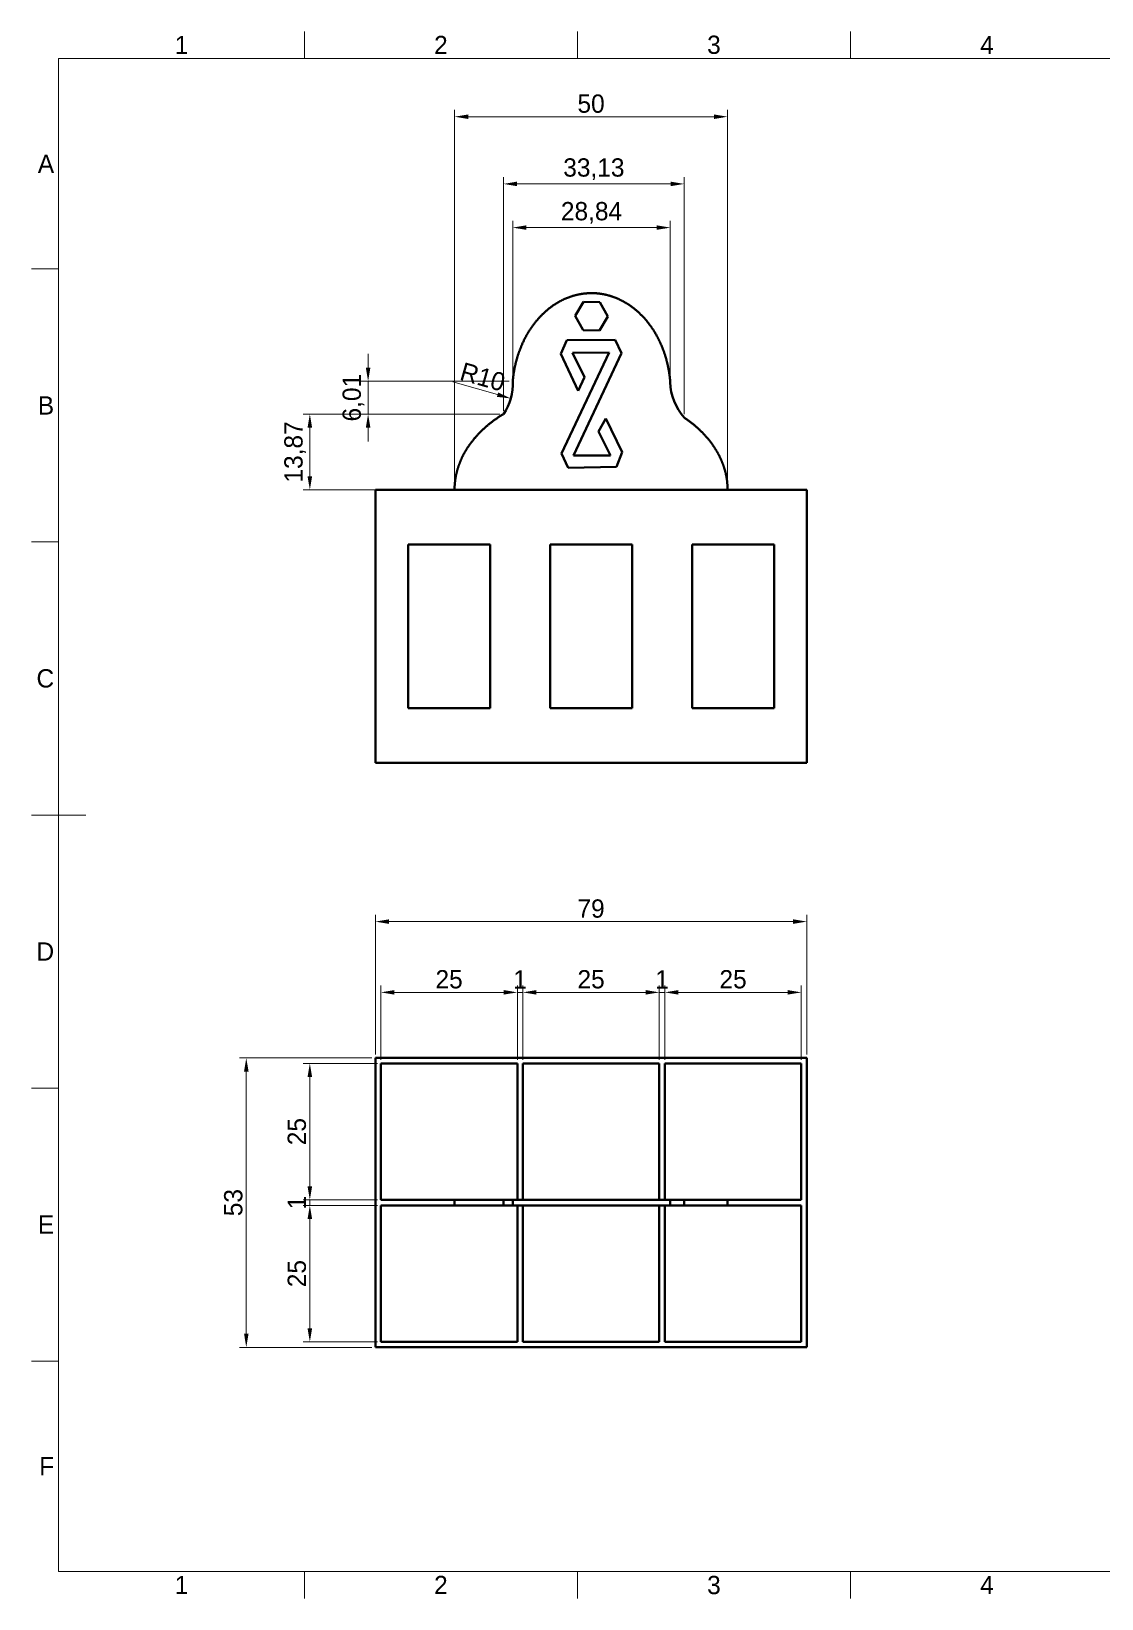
# Model space of a CAD drawing. Header units: millimetres. Extents: x 15 to 415, y 5 to 292.
# Drawn here: x 15 to 211, y 5 to 292 of the extents above; entities that cross this region are included whole.
import ezdxf

# ---------------------------------------------------------------- set-up
doc = ezdxf.new("R2010")
doc.units = ezdxf.units.MM
for name, color, linetype in [('Annotations', 7, 'Continuous'), ('Border', 7, 'Continuous'), ('Geometries', 7, 'Continuous')]:
    doc.layers.add(name, color=color, linetype=linetype)
doc.styles.add('Shapr0', font='txt', dxfattribs={"height": 3.3495})
doc.styles.add('Shapr15', font='txt', dxfattribs={"height": 3.3495})
doc.styles.add('Shapr16', font='txt', dxfattribs={"height": 3.3495})
doc.dimstyles.new('ISO-25', dxfattribs={"dimtxt": 2.5, "dimasz": 2.5, "dimexe": 1.25, "dimexo": 0.625, "dimtad": 1, "dimtxsty": 'Standard', "dimcen": 2.5, "dimadec": 0, "dimazin": 0, "dimtfac": 1, "dimtmove": 0, "dimatfit": 3, "dimfxl": 1, "dimarcsym": 0})

# ---------------------------------------------------------------- blocks, each defined once
blk = doc.blocks.new('*D14')
at = {"layer": 'Annotations', "color": 0, "linetype": 'Continuous', "lineweight": 15}
for p, q in [((78, 104.65), (78, 130.23)), ((157, 104.65), (157, 130.23)), ((80.5, 128.98), (154.5, 128.98))]:
    blk.add_line(p, q, dxfattribs=at)
at = {"layer": 'Annotations', "color": 0}
for points in [[(80.5, 129.4), (80.5, 128.56), (78, 128.98)], [(154.5, 128.56), (154.5, 129.4), (157, 128.98)]]:
    blk.add_solid(points, dxfattribs=at)
at = {"layer": 'Defpoints', "color": 0}
for p in [(157, 128.98), (78, 104.02), (157, 104.02)]:
    blk.add_point(p, dxfattribs=at)
at = {"layer": 'Annotations', "color": 0, "lineweight": 15, "insert": (117.5, 131.35), "char_height": 3.349, "attachment_point": 5, "style": 'Shapr16'}
blk.add_mtext('\\A1;79', dxfattribs=at)
blk = doc.blocks.new('*D15')
at = {"layer": 'Annotations', "color": 0, "linetype": 'Continuous', "lineweight": 15}
for p, q in [((79, 103.65), (79, 117.27)), ((81.5, 116.02), (101.5, 116.02)), ((104, 103.65), (104, 117.27))]:
    blk.add_line(p, q, dxfattribs=at)
at = {"layer": 'Annotations', "color": 0}
for points in [[(81.5, 116.44), (81.5, 115.61), (79, 116.02)], [(101.5, 115.61), (101.5, 116.44), (104, 116.02)]]:
    blk.add_solid(points, dxfattribs=at)
at = {"layer": 'Defpoints', "color": 0}
for p in [(104, 116.02), (79, 103.02), (104, 103.02)]:
    blk.add_point(p, dxfattribs=at)
at = {"layer": 'Annotations', "color": 0, "lineweight": 15, "insert": (91.5, 118.4), "char_height": 3.349, "attachment_point": 5, "style": 'Shapr16'}
blk.add_mtext('\\A1;25', dxfattribs=at)
blk = doc.blocks.new('*D16')
at = {"layer": 'Annotations', "color": 0, "linetype": 'Continuous', "lineweight": 15}
for p, q in [((101.5, 116.02), (99, 116.02)), ((104, 103.65), (104, 117.27)), ((104, 116.02), (105, 116.02)), ((104, 116.02), (105, 116.02)), ((105, 103.65), (105, 117.27)), ((107.5, 116.02), (110, 116.02))]:
    blk.add_line(p, q, dxfattribs=at)
at = {"layer": 'Annotations', "color": 0}
for points in [[(101.5, 115.61), (101.5, 116.44), (104, 116.02)], [(107.5, 116.44), (107.5, 115.61), (105, 116.02)]]:
    blk.add_solid(points, dxfattribs=at)
at = {"layer": 'Defpoints', "color": 0}
for p in [(105, 116.02), (104, 103.02), (105, 103.02)]:
    blk.add_point(p, dxfattribs=at)
at = {"layer": 'Annotations', "color": 0, "lineweight": 15, "insert": (104.5, 118.4), "char_height": 3.349, "attachment_point": 5, "style": 'Shapr16'}
blk.add_mtext('\\A1;1', dxfattribs=at)
blk = doc.blocks.new('*D17')
at = {"layer": 'Annotations', "color": 0, "linetype": 'Continuous', "lineweight": 15}
for p, q in [((105, 103.65), (105, 117.27)), ((107.5, 116.02), (127.5, 116.02)), ((130, 103.65), (130, 117.27))]:
    blk.add_line(p, q, dxfattribs=at)
at = {"layer": 'Annotations', "color": 0}
for points in [[(107.5, 116.44), (107.5, 115.61), (105, 116.02)], [(127.5, 115.61), (127.5, 116.44), (130, 116.02)]]:
    blk.add_solid(points, dxfattribs=at)
at = {"layer": 'Defpoints', "color": 0}
for p in [(130, 116.02), (105, 103.02), (130, 103.02)]:
    blk.add_point(p, dxfattribs=at)
at = {"layer": 'Annotations', "color": 0, "lineweight": 15, "insert": (117.5, 118.4), "char_height": 3.349, "attachment_point": 5, "style": 'Shapr16'}
blk.add_mtext('\\A1;25', dxfattribs=at)
blk = doc.blocks.new('*D18')
at = {"layer": 'Annotations', "color": 0, "linetype": 'Continuous', "lineweight": 15}
for p, q in [((131, 103.65), (131, 117.27)), ((153.5, 116.02), (133.5, 116.02)), ((156, 103.65), (156, 117.27))]:
    blk.add_line(p, q, dxfattribs=at)
at = {"layer": 'Annotations', "color": 0}
for points in [[(133.5, 116.44), (133.5, 115.61), (131, 116.02)], [(153.5, 115.61), (153.5, 116.44), (156, 116.02)]]:
    blk.add_solid(points, dxfattribs=at)
at = {"layer": 'Defpoints', "color": 0}
for p in [(131, 116.02), (131, 103.02), (156, 103.02)]:
    blk.add_point(p, dxfattribs=at)
at = {"layer": 'Annotations', "color": 0, "lineweight": 15, "insert": (143.5, 118.4), "char_height": 3.349, "attachment_point": 5, "style": 'Shapr16'}
blk.add_mtext('\\A1;25', dxfattribs=at)
blk = doc.blocks.new('*D19')
at = {"layer": 'Annotations', "color": 0, "linetype": 'Continuous', "lineweight": 15}
for p, q in [((127.5, 116.02), (125, 116.02)), ((130, 103.65), (130, 117.27)), ((131, 116.02), (130, 116.02)), ((131, 116.02), (130, 116.02)), ((131, 103.65), (131, 117.27)), ((133.5, 116.02), (136, 116.02))]:
    blk.add_line(p, q, dxfattribs=at)
at = {"layer": 'Annotations', "color": 0}
for points in [[(127.5, 115.61), (127.5, 116.44), (130, 116.02)], [(133.5, 116.44), (133.5, 115.61), (131, 116.02)]]:
    blk.add_solid(points, dxfattribs=at)
at = {"layer": 'Defpoints', "color": 0}
for p in [(130, 116.02), (130, 103.02), (131, 103.02)]:
    blk.add_point(p, dxfattribs=at)
at = {"layer": 'Annotations', "color": 0, "lineweight": 15, "insert": (130.5, 118.4), "char_height": 3.349, "attachment_point": 5, "style": 'Shapr16'}
blk.add_mtext('\\A1;1', dxfattribs=at)
blk = doc.blocks.new('*D20')
at = {"layer": 'Annotations', "color": 0, "linetype": 'Continuous', "lineweight": 15}
for p, q in [((78.38, 103.02), (64.75, 103.02)), ((66, 100.52), (66, 80.52)), ((78.38, 78.02), (64.75, 78.02))]:
    blk.add_line(p, q, dxfattribs=at)
at = {"layer": 'Annotations', "color": 0}
for points in [[(66.42, 100.52), (65.58, 100.52), (66, 103.02)], [(65.58, 80.52), (66.42, 80.52), (66, 78.02)]]:
    blk.add_solid(points, dxfattribs=at)
at = {"layer": 'Defpoints', "color": 0}
for p in [(79, 103.02), (66, 78.02), (79, 78.02)]:
    blk.add_point(p, dxfattribs=at)
at = {"layer": 'Annotations', "color": 0, "lineweight": 15, "insert": (63.63, 90.52), "char_height": 3.349, "attachment_point": 5, "rotation": 90, "style": 'Shapr16'}
blk.add_mtext('\\A1;25', dxfattribs=at)
blk = doc.blocks.new('*D21')
at = {"layer": 'Annotations', "color": 0, "linetype": 'Continuous', "lineweight": 15}
for p, q in [((66, 80.52), (66, 83.02)), ((78.38, 78.02), (64.75, 78.02)), ((66, 77.02), (66, 78.02)), ((66, 77.02), (66, 78.02)), ((78.38, 77.02), (64.75, 77.02)), ((66, 74.52), (66, 72.02))]:
    blk.add_line(p, q, dxfattribs=at)
at = {"layer": 'Annotations', "color": 0}
for points in [[(65.58, 80.52), (66.42, 80.52), (66, 78.02)], [(66.42, 74.52), (65.58, 74.52), (66, 77.02)]]:
    blk.add_solid(points, dxfattribs=at)
at = {"layer": 'Defpoints', "color": 0}
for p in [(66, 78.02), (79, 78.02), (79, 77.02)]:
    blk.add_point(p, dxfattribs=at)
at = {"layer": 'Annotations', "color": 0, "lineweight": 15, "insert": (63.63, 77.52), "char_height": 3.349, "attachment_point": 5, "rotation": 90, "style": 'Shapr16'}
blk.add_mtext('\\A1;1', dxfattribs=at)
blk = doc.blocks.new('*D22')
at = {"layer": 'Annotations', "color": 0, "linetype": 'Continuous', "lineweight": 15}
for p, q in [((78.38, 77.02), (64.75, 77.02)), ((66, 74.52), (66, 54.52)), ((78.38, 52.02), (64.75, 52.02))]:
    blk.add_line(p, q, dxfattribs=at)
at = {"layer": 'Annotations', "color": 0}
for points in [[(66.42, 74.52), (65.58, 74.52), (66, 77.02)], [(65.58, 54.52), (66.42, 54.52), (66, 52.02)]]:
    blk.add_solid(points, dxfattribs=at)
at = {"layer": 'Defpoints', "color": 0}
for p in [(79, 77.02), (66, 52.02), (79, 52.02)]:
    blk.add_point(p, dxfattribs=at)
at = {"layer": 'Annotations', "color": 0, "lineweight": 15, "insert": (63.63, 64.52), "char_height": 3.349, "attachment_point": 5, "rotation": 90, "style": 'Shapr16'}
blk.add_mtext('\\A1;25', dxfattribs=at)
blk = doc.blocks.new('*D23')
at = {"layer": 'Annotations', "color": 0, "linetype": 'Continuous', "lineweight": 15}
for p, q in [((77.38, 104.02), (53.11, 104.02)), ((54.36, 101.52), (54.36, 53.52)), ((77.38, 51.02), (53.11, 51.02))]:
    blk.add_line(p, q, dxfattribs=at)
at = {"layer": 'Annotations', "color": 0}
for points in [[(54.78, 101.52), (53.95, 101.52), (54.36, 104.02)], [(53.95, 53.52), (54.78, 53.52), (54.36, 51.02)]]:
    blk.add_solid(points, dxfattribs=at)
at = {"layer": 'Defpoints', "color": 0}
for p in [(78, 104.02), (54.36, 51.02), (78, 51.02)]:
    blk.add_point(p, dxfattribs=at)
at = {"layer": 'Annotations', "color": 0, "lineweight": 15, "insert": (51.99, 77.52), "char_height": 3.349, "attachment_point": 5, "rotation": 90, "style": 'Shapr16'}
blk.add_mtext('\\A1;53', dxfattribs=at)
blk = doc.blocks.new('*D24')
at = {"layer": 'Annotations', "color": 0, "linetype": 'Continuous', "lineweight": 15}
for p, q in [((92.5, 208.67), (92.5, 277.62)), ((95, 276.37), (140, 276.37)), ((142.5, 208.67), (142.5, 277.62))]:
    blk.add_line(p, q, dxfattribs=at)
at = {"layer": 'Annotations', "color": 0}
for points in [[(95, 276.78), (95, 275.95), (92.5, 276.37)], [(140, 275.95), (140, 276.78), (142.5, 276.37)]]:
    blk.add_solid(points, dxfattribs=at)
at = {"layer": 'Defpoints', "color": 0}
for p in [(142.5, 276.37), (92.5, 208.04), (142.5, 208.04)]:
    blk.add_point(p, dxfattribs=at)
at = {"layer": 'Annotations', "color": 0, "lineweight": 15, "insert": (117.5, 278.74), "char_height": 3.349, "attachment_point": 5, "style": 'Shapr15'}
blk.add_mtext('\\A1;50', dxfattribs=at)
blk = doc.blocks.new('*D25')
at = {"layer": 'Annotations', "color": 0, "linetype": 'Continuous', "lineweight": 15}
for p, q in [((101.44, 222.54), (101.44, 265.31)), ((103.94, 264.06), (132.07, 264.06)), ((134.57, 221.89), (134.57, 265.31))]:
    blk.add_line(p, q, dxfattribs=at)
at = {"layer": 'Annotations', "color": 0}
for points in [[(103.94, 264.48), (103.94, 263.65), (101.44, 264.06)], [(132.07, 263.65), (132.07, 264.48), (134.57, 264.06)]]:
    blk.add_solid(points, dxfattribs=at)
at = {"layer": 'Defpoints', "color": 0}
for p in [(134.57, 264.06), (101.44, 221.91), (134.57, 221.26)]:
    blk.add_point(p, dxfattribs=at)
at = {"layer": 'Annotations', "color": 0, "lineweight": 15, "insert": (118.01, 266.76), "char_height": 3.349, "attachment_point": 5, "style": 'Shapr15'}
blk.add_mtext('\\A1;33,13', dxfattribs=at)
blk = doc.blocks.new('*D26')
at = {"layer": 'Annotations', "color": 0, "linetype": 'Continuous', "lineweight": 15}
for p, q in [((103.16, 228.55), (103.16, 257.31)), ((105.66, 256.06), (129.5, 256.06)), ((132, 228.38), (132, 257.31))]:
    blk.add_line(p, q, dxfattribs=at)
at = {"layer": 'Annotations', "color": 0}
for points in [[(105.66, 256.48), (105.66, 255.65), (103.16, 256.06)], [(129.5, 255.65), (129.5, 256.48), (132, 256.06)]]:
    blk.add_solid(points, dxfattribs=at)
at = {"layer": 'Defpoints', "color": 0}
for p in [(132, 256.06), (103.16, 227.92), (132, 227.76)]:
    blk.add_point(p, dxfattribs=at)
at = {"layer": 'Annotations', "color": 0, "lineweight": 15, "insert": (117.58, 258.76), "char_height": 3.349, "attachment_point": 5, "style": 'Shapr15'}
blk.add_mtext('\\A1;28,84', dxfattribs=at)
blk = doc.blocks.new('*D27')
at = {"layer": 'Annotations', "color": 0, "linetype": 'Continuous', "lineweight": 15}
blk.add_line((100.38, 225.47), (92.19, 227.8), dxfattribs=at)
at = {"layer": 'Annotations', "color": 0}
blk.add_solid([(100.26, 225.07), (100.49, 225.87), (102.78, 224.78)], dxfattribs=at)
at = {"layer": 'Defpoints', "color": 0}
for p in [(93.17, 227.53), (102.78, 224.78)]:
    blk.add_point(p, dxfattribs=at)
at = {"layer": 'Annotations', "color": 0, "lineweight": 15, "insert": (97.66, 228.71), "char_height": 3.349, "attachment_point": 5, "rotation": 344.0751, "style": 'Shapr15'}
blk.add_mtext('\\A1;R10', dxfattribs=at)
blk = doc.blocks.new('*D28')
at = {"layer": 'Annotations', "color": 0, "linetype": 'Continuous', "lineweight": 15}
for p, q in [((100.82, 221.91), (64.75, 221.91)), ((66, 210.54), (66, 219.41)), ((91.88, 208.04), (64.75, 208.04))]:
    blk.add_line(p, q, dxfattribs=at)
at = {"layer": 'Annotations', "color": 0}
for points in [[(66.42, 219.41), (65.58, 219.41), (66, 221.91)], [(65.58, 210.54), (66.42, 210.54), (66, 208.04)]]:
    blk.add_solid(points, dxfattribs=at)
at = {"layer": 'Defpoints', "color": 0}
for p in [(66, 221.91), (101.44, 221.91), (92.5, 208.04)]:
    blk.add_point(p, dxfattribs=at)
at = {"layer": 'Annotations', "color": 0, "lineweight": 15, "insert": (63.31, 214.98), "char_height": 3.349, "attachment_point": 5, "rotation": 90, "style": 'Shapr15'}
blk.add_mtext('\\A1;13,87', dxfattribs=at)
blk = doc.blocks.new('*D29')
at = {"layer": 'Annotations', "color": 0, "linetype": 'Continuous', "lineweight": 15}
for p, q in [((76.67, 230.42), (76.67, 232.92)), ((102.53, 227.92), (75.42, 227.92)), ((76.67, 221.91), (76.67, 227.92)), ((76.67, 221.91), (76.67, 227.92)), ((100.82, 221.91), (75.42, 221.91)), ((76.67, 219.41), (76.67, 216.91))]:
    blk.add_line(p, q, dxfattribs=at)
at = {"layer": 'Annotations', "color": 0}
for points in [[(76.25, 230.42), (77.09, 230.42), (76.67, 227.92)], [(77.09, 219.41), (76.25, 219.41), (76.67, 221.91)]]:
    blk.add_solid(points, dxfattribs=at)
at = {"layer": 'Defpoints', "color": 0}
for p in [(76.67, 227.92), (103.16, 227.92), (101.44, 221.91)]:
    blk.add_point(p, dxfattribs=at)
at = {"layer": 'Annotations', "color": 0, "lineweight": 15, "insert": (73.98, 224.92), "char_height": 3.349, "attachment_point": 5, "rotation": 90, "style": 'Shapr15'}
blk.add_mtext('\\A1;6,01', dxfattribs=at)

msp = doc.modelspace()

# ---------------------------------------------------------------- linework, layer by layer
at = {"layer": 'Border', "linetype": 'Continuous', "lineweight": 15}
for p, q in [((65, 287), (65, 292)), ((115, 287), (115, 292)), ((165, 287), (165, 292)), ((410, 287), (20, 287)), ((20, 287), (20, 10)), ((20, 248.5), (15, 248.5)), ((20, 198.5), (15, 198.5)), ((25, 148.5), (15, 148.5)), ((20, 98.5), (15, 98.5)), ((20, 48.5), (15, 48.5)), ((20, 10), (410, 10)), ((65, 10), (65, 5)), ((115, 10), (115, 5)), ((165, 10), (165, 5))]:
    msp.add_line(p, q, dxfattribs=at)
at = {"layer": 'Geometries', "linetype": 'Continuous', "lineweight": 40}
for p, q in [((116.128, 242.454), (114.59, 239.878)), ((119.127, 242.41), (116.128, 242.454)), ((120.589, 239.79), (119.127, 242.41)), ((114.59, 239.878), (116.052, 237.258)), ((119.051, 237.215), (120.589, 239.79)), ((111.968, 232.974), (113.046, 235.464)), ((113.046, 235.464), (121.923, 235.516)), ((116.052, 237.258), (119.051, 237.215)), ((123.065, 233.056), (121.923, 235.516)), ((115.159, 226.183), (111.968, 232.974)), ((120.834, 233.173), (112.057, 214.718)), ((114.107, 233.154), (120.834, 233.173)), ((116.322, 228.681), (114.107, 233.154)), ((114.27, 214.342), (123.065, 233.056)), ((115.159, 226.183), (116.322, 228.681)), ((120.175, 221.128), (118.887, 218.715)), ((123.171, 214.959), (120.175, 221.128)), ((118.887, 218.715), (121.081, 214.342)), ((112.057, 214.718), (113.287, 212.092)), ((121.081, 214.342), (114.27, 214.342)), ((122.175, 212.276), (123.171, 214.959)), ((113.287, 212.092), (122.175, 212.276)), ((78, 208.044), (78, 158.044)), ((78, 208.044), (92.5, 208.044)), ((92.5, 208.044), (142.5, 208.044)), ((142.5, 208.044), (157, 208.044)), ((157, 208.044), (157, 158.044)), ((84, 198.044), (84, 168.044)), ((99, 198.044), (84, 198.044)), ((99, 168.044), (99, 198.044)), ((110, 198.044), (110, 168.044)), ((125, 198.044), (110, 198.044)), ((125, 168.044), (125, 198.044)), ((151, 198.044), (136, 198.044)), ((136, 198.044), (136, 168.044)), ((151, 168.044), (151, 198.044)), ((84, 168.044), (99, 168.044)), ((110, 168.044), (125, 168.044)), ((136, 168.044), (151, 168.044)), ((78, 158.044), (157, 158.044)), ((78, 104.022), (78, 51.022)), ((157, 104.022), (78, 104.022)), ((157, 51.022), (157, 104.022)), ((104, 103.022), (79, 103.022)), ((79, 103.022), (79, 78.022)), ((104, 78.022), (104, 103.022)), ((130, 103.022), (105, 103.022)), ((105, 78.022), (105, 103.022)), ((130, 103.022), (130, 78.022)), ((156, 103.022), (131, 103.022)), ((131, 103.022), (131, 78.022)), ((156, 78.022), (156, 103.022)), ((79, 78.022), (92.5, 78.022)), ((92.5, 78.022), (92.5, 77.022)), ((101.442, 78.022), (92.5, 78.022)), ((101.442, 78.022), (101.442, 77.022)), ((101.442, 78.022), (103.157, 78.022)), ((103.157, 78.022), (103.157, 77.022)), ((104, 78.022), (103.157, 78.022)), ((105, 78.022), (104, 78.022)), ((130, 78.022), (105, 78.022)), ((131, 78.022), (130, 78.022)), ((131.997, 78.022), (131, 78.022)), ((131.997, 78.022), (134.572, 78.022)), ((131.997, 78.022), (131.997, 77.022)), ((142.5, 78.022), (134.572, 78.022)), ((134.572, 78.022), (134.572, 77.022)), ((142.5, 78.022), (156, 78.022)), ((142.5, 78.022), (142.5, 77.022)), ((79, 77.022), (79, 52.022)), ((79, 77.022), (92.5, 77.022)), ((101.442, 77.022), (92.5, 77.022)), ((101.442, 77.022), (103.157, 77.022)), ((104, 77.022), (103.157, 77.022)), ((105, 77.022), (104, 77.022)), ((104, 52.022), (104, 77.022)), ((105, 52.022), (105, 77.022)), ((130, 77.022), (105, 77.022)), ((130, 77.022), (130, 52.022)), ((131, 77.022), (130, 77.022)), ((131.997, 77.022), (131, 77.022)), ((131, 77.022), (131, 52.022)), ((131.997, 77.022), (134.572, 77.022)), ((142.5, 77.022), (134.572, 77.022)), ((142.5, 77.022), (156, 77.022)), ((156, 52.022), (156, 77.022)), ((79, 52.022), (104, 52.022)), ((105, 52.022), (130, 52.022)), ((131, 52.022), (156, 52.022)), ((78, 51.022), (157, 51.022))]:
    msp.add_line(p, q, dxfattribs=at)
at = {"layer": 'Geometries', "linetype": 'Continuous', "lineweight": 40, "flags": 128}
for points in [[(131.997, 227.756), (131.988, 227.874), (131.978, 227.991), (131.968, 228.108), (131.957, 228.225), (131.945, 228.342), (131.933, 228.458), (131.921, 228.567), (131.909, 228.677), (131.896, 228.786), (131.882, 228.894), (131.868, 229.003), (131.853, 229.111), (131.838, 229.218), (131.823, 229.326), (131.807, 229.433), (131.79, 229.54), (131.773, 229.645), (131.756, 229.749), (131.739, 229.853), (131.72, 229.957), (131.701, 230.062), (131.682, 230.167), (131.662, 230.272), (131.642, 230.376), (131.621, 230.48), (131.6, 230.582), (131.579, 230.683), (131.557, 230.785), (131.535, 230.885), (131.508, 231.005), (131.48, 231.124), (131.452, 231.242), (131.423, 231.36), (131.394, 231.478), (131.364, 231.595), (131.338, 231.694), (131.311, 231.794), (131.285, 231.893), (131.257, 231.991), (131.23, 232.089), (131.202, 232.185), (131.174, 232.28), (131.146, 232.375), (131.117, 232.47), (131.082, 232.582), (131.047, 232.694), (131.012, 232.805), (130.975, 232.916), (130.939, 233.026), (130.902, 233.135), (130.864, 233.244), (130.826, 233.352), (130.787, 233.459), (130.748, 233.566), (130.709, 233.673), (130.669, 233.778), (130.631, 233.877), (130.592, 233.976), (130.554, 234.074), (130.514, 234.172), (130.475, 234.269), (130.436, 234.361), (130.398, 234.454), (130.359, 234.545), (130.319, 234.636), (130.28, 234.727), (130.239, 234.817), (130.201, 234.902), (130.163, 234.986), (130.125, 235.07), (130.086, 235.153), (130.047, 235.235), (130.003, 235.327), (129.959, 235.418), (129.914, 235.509), (129.869, 235.599), (129.824, 235.688), (129.779, 235.777), (129.733, 235.865), (129.687, 235.953), (129.641, 236.04), (129.594, 236.126), (129.547, 236.212), (129.5, 236.297), (129.453, 236.382), (129.405, 236.466), (129.358, 236.55), (129.309, 236.633), (129.259, 236.719), (129.208, 236.804), (129.157, 236.889), (129.106, 236.974), (129.054, 237.057), (129.002, 237.14), (128.953, 237.219), (128.903, 237.297), (128.853, 237.375), (128.803, 237.451), (128.752, 237.528), (128.702, 237.603), (128.651, 237.679), (128.6, 237.753), (128.547, 237.831), (128.493, 237.907), (128.439, 237.984), (128.385, 238.059), (128.331, 238.134), (128.277, 238.209), (128.222, 238.282), (128.168, 238.355), (128.113, 238.428), (128.058, 238.5), (128.003, 238.571), (127.948, 238.642), (127.896, 238.708), (127.843, 238.773), (127.791, 238.838), (127.739, 238.902), (127.686, 238.966), (127.626, 239.039), (127.565, 239.111), (127.504, 239.183), (127.443, 239.254), (127.382, 239.324), (127.322, 239.392), (127.261, 239.46), (127.201, 239.527), (127.141, 239.593), (127.079, 239.66), (127.017, 239.726), (126.956, 239.792), (126.894, 239.856), (126.832, 239.921), (126.769, 239.985), (126.706, 240.049), (126.642, 240.113), (126.578, 240.176), (126.514, 240.24), (126.448, 240.303), (126.382, 240.366), (126.316, 240.428), (126.249, 240.491), (126.175, 240.559), (126.1, 240.627), (126.024, 240.695), (125.948, 240.762), (125.871, 240.83), (125.801, 240.89), (125.73, 240.951), (125.658, 241.011), (125.586, 241.071), (125.513, 241.13), (125.44, 241.189), (125.366, 241.248), (125.298, 241.302), (125.229, 241.355), (125.16, 241.408), (125.091, 241.461), (125.021, 241.513), (124.95, 241.565), (124.879, 241.617), (124.808, 241.668), (124.736, 241.719), (124.663, 241.77), (124.59, 241.82), (124.517, 241.87), (124.447, 241.917), (124.377, 241.964), (124.307, 242.01), (124.236, 242.056), (124.165, 242.101), (124.091, 242.148), (124.017, 242.194), (123.942, 242.239), (123.867, 242.285), (123.791, 242.33), (123.716, 242.373), (123.641, 242.417), (123.565, 242.459), (123.489, 242.502), (123.411, 242.545), (123.333, 242.587), (123.254, 242.629), (123.175, 242.671), (123.095, 242.712), (123.015, 242.752), (122.934, 242.793), (122.853, 242.832), (122.772, 242.871), (122.69, 242.91), (122.608, 242.948), (122.525, 242.986), (122.442, 243.023), (122.358, 243.059), (122.281, 243.092), (122.204, 243.125), (122.126, 243.157), (122.048, 243.189), (121.97, 243.22), (121.891, 243.251), (121.805, 243.283), (121.719, 243.316), (121.632, 243.347), (121.545, 243.379), (121.457, 243.409), (121.371, 243.438), (121.284, 243.467), (121.197, 243.495), (121.109, 243.523), (121.02, 243.551), (120.93, 243.577), (120.839, 243.604), (120.748, 243.629), (120.657, 243.654), (120.566, 243.678), (120.474, 243.702), (120.382, 243.725), (120.289, 243.747), (120.196, 243.768), (120.103, 243.789), (120.01, 243.809), (119.916, 243.829), (119.822, 243.847), (119.735, 243.864), (119.648, 243.88), (119.561, 243.895), (119.474, 243.909), (119.386, 243.923), (119.298, 243.936), (119.218, 243.948), (119.138, 243.959), (119.058, 243.969), (118.977, 243.979), (118.896, 243.989), (118.815, 243.997), (118.739, 244.005), (118.662, 244.013), (118.586, 244.019), (118.509, 244.026), (118.432, 244.031), (118.346, 244.037), (118.259, 244.043), (118.173, 244.047), (118.086, 244.051), (117.999, 244.055), (117.912, 244.057), (117.825, 244.059), (117.738, 244.061), (117.65, 244.062), (117.562, 244.062), (117.475, 244.061), (117.387, 244.06), (117.299, 244.058), (117.21, 244.055), (117.122, 244.052), (117.034, 244.048), (116.941, 244.044), (116.848, 244.038), (116.755, 244.032), (116.662, 244.025), (116.569, 244.017), (116.476, 244.008), (116.391, 244), (116.306, 243.991), (116.221, 243.981), (116.136, 243.971), (116.051, 243.96), (115.966, 243.948), (115.886, 243.937), (115.806, 243.924), (115.726, 243.912), (115.645, 243.899), (115.565, 243.885), (115.485, 243.87), (115.404, 243.855), (115.324, 243.84), (115.243, 243.824), (115.163, 243.807), (115.084, 243.79), (115.005, 243.773), (114.926, 243.754), (114.847, 243.736), (114.766, 243.716), (114.686, 243.696), (114.606, 243.675), (114.525, 243.654), (114.445, 243.632), (114.366, 243.61), (114.287, 243.587), (114.208, 243.564), (114.13, 243.54), (114.049, 243.516), (113.969, 243.49), (113.889, 243.464), (113.809, 243.438), (113.729, 243.41), (113.649, 243.383), (113.569, 243.354), (113.484, 243.323), (113.4, 243.292), (113.315, 243.26), (113.231, 243.227), (113.147, 243.194), (113.063, 243.16), (112.984, 243.128), (112.905, 243.094), (112.826, 243.06), (112.747, 243.026), (112.668, 242.991), (112.59, 242.956), (112.511, 242.919), (112.433, 242.883), (112.355, 242.845), (112.277, 242.808), (112.2, 242.77), (112.124, 242.732), (112.048, 242.693), (111.972, 242.653), (111.895, 242.613), (111.817, 242.571), (111.74, 242.529), (111.664, 242.487), (111.587, 242.444), (111.512, 242.401), (111.437, 242.358), (111.362, 242.314), (111.288, 242.27), (111.212, 242.224), (111.136, 242.178), (111.061, 242.131), (110.986, 242.083), (110.911, 242.035), (110.836, 241.987), (110.761, 241.938), (110.683, 241.885), (110.604, 241.832), (110.526, 241.778), (110.448, 241.724), (110.371, 241.669), (110.293, 241.613), (110.22, 241.56), (110.148, 241.507), (110.076, 241.453), (110.004, 241.398), (109.932, 241.343), (109.861, 241.288), (109.79, 241.232), (109.719, 241.175), (109.648, 241.118), (109.578, 241.061), (109.509, 241.004), (109.441, 240.946), (109.372, 240.888), (109.304, 240.83), (109.235, 240.77), (109.167, 240.71), (109.099, 240.649), (109.031, 240.587), (108.963, 240.525), (108.897, 240.464), (108.831, 240.403), (108.765, 240.341), (108.7, 240.278), (108.623, 240.203), (108.546, 240.127), (108.47, 240.051), (108.394, 239.974), (108.318, 239.897), (108.243, 239.819), (108.167, 239.739), (108.092, 239.659), (108.017, 239.578), (107.943, 239.496), (107.869, 239.414), (107.796, 239.332), (107.728, 239.253), (107.659, 239.174), (107.592, 239.095), (107.525, 239.015), (107.458, 238.934), (107.392, 238.853), (107.326, 238.772), (107.26, 238.69), (107.196, 238.608), (107.131, 238.526), (107.068, 238.444), (107.006, 238.362), (106.944, 238.28), (106.883, 238.197), (106.821, 238.112), (106.76, 238.027), (106.699, 237.941), (106.638, 237.855), (106.578, 237.769), (106.52, 237.684), (106.462, 237.599), (106.404, 237.513), (106.347, 237.427), (106.29, 237.338), (106.233, 237.25), (106.176, 237.161), (106.12, 237.072), (106.065, 236.982), (106.01, 236.892), (105.955, 236.802), (105.901, 236.711), (105.848, 236.621), (105.795, 236.53), (105.743, 236.439), (105.691, 236.347), (105.641, 236.257), (105.591, 236.167), (105.542, 236.076), (105.493, 235.985), (105.435, 235.877), (105.379, 235.768), (105.323, 235.659), (105.268, 235.55), (105.213, 235.44), (105.159, 235.33), (105.106, 235.22), (105.054, 235.109), (105.003, 234.999), (104.952, 234.888), (104.902, 234.776), (104.852, 234.665), (104.806, 234.56), (104.761, 234.454), (104.716, 234.349), (104.673, 234.243), (104.629, 234.137), (104.588, 234.035), (104.548, 233.933), (104.508, 233.831), (104.469, 233.728), (104.43, 233.626), (104.392, 233.523), (104.357, 233.427), (104.322, 233.33), (104.287, 233.233), (104.254, 233.136), (104.22, 233.039), (104.184, 232.93), (104.148, 232.822), (104.113, 232.714), (104.078, 232.605), (104.044, 232.497), (104.011, 232.388), (103.978, 232.28), (103.946, 232.171), (103.915, 232.062), (103.884, 231.954), (103.854, 231.845), (103.825, 231.737), (103.796, 231.629), (103.767, 231.52), (103.74, 231.412), (103.713, 231.303), (103.685, 231.19), (103.658, 231.077), (103.632, 230.963), (103.606, 230.85), (103.581, 230.737), (103.557, 230.624), (103.531, 230.501), (103.506, 230.378), (103.482, 230.255), (103.458, 230.133), (103.436, 230.01), (103.414, 229.888), (103.393, 229.766), (103.374, 229.654), (103.356, 229.543), (103.338, 229.431), (103.321, 229.32), (103.305, 229.209), (103.289, 229.098), (103.274, 228.988), (103.259, 228.877), (103.245, 228.767), (103.232, 228.657), (103.219, 228.547), (103.207, 228.438), (103.196, 228.335), (103.186, 228.232), (103.176, 228.129), (103.166, 228.027), (103.157, 227.925)], [(101.442, 221.914), (101.336, 221.849), (101.232, 221.785), (101.127, 221.72), (101.024, 221.654), (100.921, 221.589), (100.821, 221.524), (100.722, 221.459), (100.623, 221.394), (100.525, 221.329), (100.425, 221.262), (100.326, 221.195), (100.228, 221.127), (100.131, 221.06), (100.034, 220.992), (99.939, 220.924), (99.843, 220.855), (99.749, 220.787), (99.655, 220.718), (99.562, 220.649), (99.47, 220.58), (99.378, 220.51), (99.288, 220.441), (99.197, 220.371), (99.115, 220.307), (99.034, 220.243), (98.953, 220.178), (98.873, 220.114), (98.793, 220.049), (98.714, 219.984), (98.629, 219.913), (98.544, 219.842), (98.46, 219.771), (98.377, 219.7), (98.294, 219.628), (98.212, 219.557), (98.131, 219.485), (98.057, 219.419), (97.984, 219.353), (97.911, 219.287), (97.839, 219.221), (97.767, 219.155), (97.696, 219.089), (97.626, 219.022), (97.556, 218.956), (97.487, 218.889), (97.418, 218.823), (97.35, 218.756), (97.283, 218.689), (97.22, 218.626), (97.157, 218.563), (97.095, 218.5), (97.034, 218.437), (96.973, 218.373), (96.903, 218.3), (96.834, 218.227), (96.765, 218.154), (96.698, 218.081), (96.631, 218.008), (96.565, 217.936), (96.501, 217.863), (96.437, 217.791), (96.373, 217.719), (96.309, 217.646), (96.246, 217.572), (96.183, 217.498), (96.121, 217.425), (96.06, 217.351), (95.999, 217.277), (95.939, 217.204), (95.88, 217.13), (95.821, 217.056), (95.763, 216.982), (95.705, 216.909), (95.648, 216.835), (95.592, 216.761), (95.536, 216.688), (95.476, 216.607), (95.416, 216.526), (95.357, 216.445), (95.299, 216.364), (95.241, 216.283), (95.19, 216.209), (95.139, 216.136), (95.088, 216.062), (95.038, 215.989), (94.989, 215.916), (94.94, 215.842), (94.892, 215.769), (94.84, 215.688), (94.789, 215.608), (94.738, 215.528), (94.688, 215.447), (94.639, 215.367), (94.59, 215.287), (94.542, 215.207), (94.495, 215.127), (94.448, 215.047), (94.402, 214.967), (94.357, 214.889), (94.314, 214.811), (94.27, 214.733), (94.228, 214.655), (94.185, 214.574), (94.142, 214.494), (94.1, 214.414), (94.059, 214.334), (94.018, 214.255), (93.978, 214.175), (93.939, 214.095), (93.901, 214.016), (93.861, 213.933), (93.822, 213.85), (93.783, 213.767), (93.746, 213.685), (93.708, 213.602), (93.672, 213.52), (93.636, 213.438), (93.601, 213.356), (93.567, 213.274), (93.533, 213.192), (93.5, 213.111), (93.468, 213.03), (93.438, 212.953), (93.408, 212.877), (93.379, 212.801), (93.351, 212.725), (93.323, 212.649), (93.294, 212.569), (93.266, 212.489), (93.238, 212.409), (93.211, 212.329), (93.185, 212.25), (93.159, 212.171), (93.135, 212.096), (93.111, 212.022), (93.089, 211.947), (93.066, 211.873), (93.044, 211.8), (93.02, 211.717), (92.997, 211.635), (92.975, 211.554), (92.953, 211.472), (92.931, 211.391), (92.911, 211.31), (92.89, 211.229), (92.871, 211.149), (92.851, 211.065), (92.832, 210.982), (92.813, 210.9), (92.795, 210.817), (92.778, 210.735), (92.761, 210.653), (92.745, 210.572), (92.728, 210.482), (92.711, 210.393), (92.696, 210.304), (92.681, 210.216), (92.666, 210.127), (92.652, 210.039), (92.639, 209.952), (92.627, 209.865), (92.615, 209.778), (92.604, 209.691), (92.593, 209.607), (92.584, 209.523), (92.574, 209.439), (92.566, 209.355), (92.557, 209.27), (92.55, 209.186), (92.543, 209.102), (92.536, 209.018), (92.53, 208.934), (92.525, 208.853), (92.52, 208.771), (92.516, 208.691), (92.512, 208.61), (92.509, 208.528), (92.506, 208.447), (92.504, 208.365), (92.502, 208.284), (92.501, 208.204), (92.5, 208.124), (92.5, 208.044)], [(142.5, 208.044), (142.5, 208.124), (142.499, 208.205), (142.498, 208.286), (142.496, 208.368), (142.494, 208.449), (142.491, 208.531), (142.488, 208.609), (142.484, 208.687), (142.48, 208.766), (142.476, 208.844), (142.47, 208.923), (142.465, 209.003), (142.459, 209.082), (142.452, 209.162), (142.445, 209.242), (142.437, 209.323), (142.429, 209.402), (142.421, 209.482), (142.412, 209.562), (142.402, 209.642), (142.392, 209.725), (142.381, 209.807), (142.37, 209.89), (142.358, 209.973), (142.345, 210.056), (142.332, 210.138), (142.319, 210.221), (142.304, 210.303), (142.29, 210.386), (142.274, 210.471), (142.258, 210.557), (142.241, 210.642), (142.224, 210.728), (142.205, 210.814), (142.187, 210.901), (142.167, 210.987), (142.149, 211.066), (142.13, 211.145), (142.111, 211.225), (142.091, 211.305), (142.07, 211.384), (142.049, 211.465), (142.028, 211.545), (142.003, 211.633), (141.978, 211.722), (141.952, 211.812), (141.926, 211.901), (141.898, 211.991), (141.875, 212.066), (141.851, 212.141), (141.826, 212.216), (141.802, 212.292), (141.776, 212.367), (141.75, 212.443), (141.725, 212.515), (141.699, 212.587), (141.673, 212.659), (141.647, 212.731), (141.62, 212.803), (141.591, 212.88), (141.561, 212.957), (141.531, 213.034), (141.5, 213.112), (141.468, 213.189), (141.436, 213.267), (141.405, 213.34), (141.374, 213.413), (141.342, 213.487), (141.31, 213.561), (141.277, 213.635), (141.244, 213.709), (141.21, 213.783), (141.175, 213.857), (141.14, 213.931), (141.104, 214.006), (141.069, 214.079), (141.033, 214.152), (140.996, 214.226), (140.959, 214.3), (140.92, 214.376), (140.88, 214.452), (140.84, 214.528), (140.799, 214.604), (140.758, 214.681), (140.716, 214.757), (140.674, 214.834), (140.63, 214.91), (140.585, 214.991), (140.538, 215.071), (140.491, 215.152), (140.443, 215.233), (140.394, 215.313), (140.345, 215.394), (140.295, 215.475), (140.244, 215.556), (140.193, 215.637), (140.14, 215.719), (140.087, 215.8), (140.034, 215.881), (139.983, 215.958), (139.931, 216.035), (139.878, 216.112), (139.825, 216.189), (139.771, 216.265), (139.713, 216.347), (139.655, 216.429), (139.595, 216.51), (139.535, 216.592), (139.474, 216.674), (139.412, 216.756), (139.354, 216.833), (139.294, 216.91), (139.234, 216.987), (139.173, 217.064), (139.111, 217.141), (139.049, 217.218), (138.986, 217.296), (138.922, 217.373), (138.858, 217.45), (138.793, 217.527), (138.728, 217.603), (138.662, 217.678), (138.596, 217.754), (138.53, 217.83), (138.467, 217.899), (138.404, 217.969), (138.341, 218.039), (138.277, 218.109), (138.212, 218.178), (138.148, 218.247), (138.083, 218.315), (138.018, 218.383), (137.952, 218.451), (137.884, 218.521), (137.816, 218.59), (137.746, 218.66), (137.677, 218.729), (137.606, 218.798), (137.535, 218.868), (137.464, 218.937), (137.392, 219.006), (137.319, 219.075), (137.245, 219.143), (137.171, 219.212), (137.096, 219.281), (137.021, 219.349), (136.945, 219.418), (136.861, 219.493), (136.775, 219.568), (136.689, 219.643), (136.603, 219.718), (136.515, 219.792), (136.435, 219.86), (136.354, 219.927), (136.273, 219.995), (136.191, 220.062), (136.108, 220.129), (136.025, 220.196), (135.941, 220.263), (135.863, 220.324), (135.785, 220.385), (135.706, 220.446), (135.627, 220.506), (135.547, 220.567), (135.467, 220.627), (135.386, 220.687), (135.305, 220.747), (135.223, 220.807), (135.14, 220.867), (135.057, 220.927), (134.973, 220.986), (134.874, 221.056), (134.774, 221.125), (134.674, 221.195), (134.572, 221.264)]]:
    msp.add_lwpolyline(points, dxfattribs=at)
at = {"layer": 'Geometries', "linetype": 'Continuous', "lineweight": 40}
for centre, start, end in [((93.165, 227.526), 325.86133, 2.28885), ((141.995, 227.965), 181.19544, 222.07292)]:
    msp.add_arc(centre, 10, start, end, dxfattribs=at)

# ---------------------------------------------------------------- texts
at = {"layer": 'Border', "linetype": 'Continuous', "lineweight": 15, "char_height": 3.349, "width": 3.3495, "style": 'Shapr0'}
for s, insert, attachment_point in [('1', (42.5, 287.825), 8), ('2', (90, 287.825), 8), ('3', (140, 287.825), 8), ('4', (190, 287.825), 8), ('A', (19.175, 267.75), 6), ('B', (19.175, 223.5), 6), ('C', (19.175, 173.5), 6), ('D', (19.175, 123.5), 6), ('E', (19.175, 73.5), 6), ('F', (19.175, 29.25), 6), ('1', (42.5, 9.175), 2), ('2', (90, 9.175), 2), ('3', (140, 9.175), 2), ('4', (190, 9.175), 2)]:
    msp.add_mtext(s, dxfattribs=dict(at, insert=insert, attachment_point=attachment_point))

# ---------------------------------------------------------------- dimensions: what is measured, and where the dimension line sits
at = {"layer": 'Annotations', "linetype": 'Continuous', "lineweight": 15}
for base, p1, p2, override, picture, middle in [((142.5, 276.366), (92.5, 208.044), (142.5, 208.044), {"dimscale": 1, "dimgap": 0.7, "dimdec": 2, "dimlfac": 1, "dimrnd": 0.01, "dimzin": 8, "dimdsep": 44, "dimtxsty": 'Shapr15', "dimse1": 0, "dimse2": 0, "dimadec": 2, "dimtol": 0, "dimlim": 0, "dimtp": 0, "dimtm": 0, "dimtfac": 0.6, "dimtdec": 8, "dimfrac": 2, "dimtolj": 1, "dimlwd": 15, "dimlwe": 15}, '*D24', (117.5, 276.366)), ((134.572, 264.062), (101.442, 221.914), (134.572, 221.264), {"dimscale": 1, "dimgap": 0.7, "dimdec": 2, "dimlfac": 1, "dimrnd": 0.01, "dimzin": 8, "dimdsep": 44, "dimtxsty": 'Shapr15', "dimse1": 0, "dimse2": 0, "dimadec": 2, "dimtol": 0, "dimlim": 0, "dimtp": 0, "dimtm": 0, "dimtfac": 0.6, "dimtdec": 8, "dimfrac": 2, "dimtolj": 1, "dimlwd": 15, "dimlwe": 15}, '*D25', (118.007, 264.062)), ((131.997, 256.062), (103.157, 227.925), (131.997, 227.756), {"dimscale": 1, "dimgap": 0.7, "dimdec": 2, "dimlfac": 1, "dimrnd": 0.01, "dimzin": 8, "dimdsep": 44, "dimtxsty": 'Shapr15', "dimse1": 0, "dimse2": 0, "dimadec": 2, "dimtol": 0, "dimlim": 0, "dimtp": 0, "dimtm": 0, "dimtfac": 0.6, "dimtdec": 8, "dimfrac": 2, "dimtolj": 1, "dimlwd": 15, "dimlwe": 15}, '*D26', (117.577, 256.062)), ((157, 128.98), (78, 104.022), (157, 104.022), {"dimscale": 1, "dimgap": 0.7, "dimdec": 2, "dimlfac": 1, "dimrnd": 0.01, "dimzin": 8, "dimdsep": 44, "dimtxsty": 'Shapr16', "dimse1": 0, "dimse2": 0, "dimadec": 2, "dimtol": 0, "dimlim": 0, "dimtp": 0, "dimtm": 0, "dimtfac": 0.6, "dimtdec": 8, "dimfrac": 2, "dimtolj": 1, "dimlwd": 15, "dimlwe": 15}, '*D14', (117.5, 128.98)), ((104, 116.022), (79, 103.022), (104, 103.022), {"dimscale": 1, "dimgap": 0.7, "dimdec": 2, "dimlfac": 1, "dimrnd": 0.01, "dimzin": 8, "dimdsep": 44, "dimtxsty": 'Shapr16', "dimse1": 0, "dimse2": 0, "dimadec": 2, "dimtol": 0, "dimlim": 0, "dimtp": 0, "dimtm": 0, "dimtfac": 0.6, "dimtdec": 8, "dimfrac": 2, "dimtolj": 1, "dimlwd": 15, "dimlwe": 15}, '*D15', (91.5, 116.022)), ((105, 116.022), (104, 103.022), (105, 103.022), {"dimscale": 1, "dimgap": 0.7, "dimdec": 2, "dimlfac": 1, "dimrnd": 0.01, "dimzin": 8, "dimdsep": 44, "dimtxsty": 'Shapr16', "dimse1": 0, "dimse2": 0, "dimadec": 2, "dimtol": 0, "dimlim": 0, "dimtp": 0, "dimtm": 0, "dimtfac": 0.6, "dimtdec": 8, "dimfrac": 2, "dimtolj": 1, "dimlwd": 15, "dimlwe": 15}, '*D16', (104.5, 116.022)), ((130, 116.022), (105, 103.022), (130, 103.022), {"dimscale": 1, "dimgap": 0.7, "dimdec": 2, "dimlfac": 1, "dimrnd": 0.01, "dimzin": 8, "dimdsep": 44, "dimtxsty": 'Shapr16', "dimse1": 0, "dimse2": 0, "dimadec": 2, "dimtol": 0, "dimlim": 0, "dimtp": 0, "dimtm": 0, "dimtfac": 0.6, "dimtdec": 8, "dimfrac": 2, "dimtolj": 1, "dimlwd": 15, "dimlwe": 15}, '*D17', (117.5, 116.022)), ((130, 116.022), (131, 103.022), (130, 103.022), {"dimscale": 1, "dimgap": 0.7, "dimdec": 2, "dimlfac": 1, "dimrnd": 0.01, "dimzin": 8, "dimdsep": 44, "dimtxsty": 'Shapr16', "dimse1": 0, "dimse2": 0, "dimadec": 2, "dimtol": 0, "dimlim": 0, "dimtp": 0, "dimtm": 0, "dimtfac": 0.6, "dimtdec": 8, "dimfrac": 2, "dimtolj": 1, "dimlwd": 15, "dimlwe": 15}, '*D19', (130.5, 116.022)), ((131, 116.022), (156, 103.022), (131, 103.022), {"dimscale": 1, "dimgap": 0.7, "dimdec": 2, "dimlfac": 1, "dimrnd": 0.01, "dimzin": 8, "dimdsep": 44, "dimtxsty": 'Shapr16', "dimse1": 0, "dimse2": 0, "dimadec": 2, "dimtol": 0, "dimlim": 0, "dimtp": 0, "dimtm": 0, "dimtfac": 0.6, "dimtdec": 8, "dimfrac": 2, "dimtolj": 1, "dimlwd": 15, "dimlwe": 15}, '*D18', (143.5, 116.022))]:
    dim = msp.add_linear_dim(base=base, p1=p1, p2=p2, dimstyle='ISO-25', override=override, dxfattribs=at)
    dim.commit()
    dim.dimension.update_dxf_attribs({"geometry": picture, "text_midpoint": middle, "dimtype": 160})
for base, p1, p2, override, picture, middle in [((76.67, 227.925), (101.442, 221.914), (103.157, 227.925), {"dimscale": 1, "dimgap": 0.7, "dimdec": 2, "dimlfac": 1, "dimrnd": 0.01, "dimzin": 8, "dimdsep": 44, "dimtxsty": 'Shapr15', "dimse1": 0, "dimse2": 0, "dimadec": 2, "dimtol": 0, "dimlim": 0, "dimtp": 0, "dimtm": 0, "dimtfac": 0.6, "dimtdec": 8, "dimfrac": 2, "dimtolj": 1, "dimlwd": 15, "dimlwe": 15}, '*D29', (76.67, 224.919)), ((66, 221.914), (92.5, 208.044), (101.442, 221.914), {"dimscale": 1, "dimgap": 0.7, "dimdec": 2, "dimlfac": 1, "dimrnd": 0.01, "dimzin": 8, "dimdsep": 44, "dimtxsty": 'Shapr15', "dimse1": 0, "dimse2": 0, "dimadec": 2, "dimtol": 0, "dimlim": 0, "dimtp": 0, "dimtm": 0, "dimtfac": 0.6, "dimtdec": 8, "dimfrac": 2, "dimtolj": 1, "dimlwd": 15, "dimlwe": 15}, '*D28', (66, 214.979)), ((54.362, 51.022), (78, 104.022), (78, 51.022), {"dimscale": 1, "dimgap": 0.7, "dimdec": 2, "dimlfac": 1, "dimrnd": 0.01, "dimzin": 8, "dimdsep": 44, "dimtxsty": 'Shapr16', "dimse1": 0, "dimse2": 0, "dimadec": 2, "dimtol": 0, "dimlim": 0, "dimtp": 0, "dimtm": 0, "dimtfac": 0.6, "dimtdec": 8, "dimfrac": 2, "dimtolj": 1, "dimlwd": 15, "dimlwe": 15}, '*D23', (54.362, 77.522)), ((66, 78.022), (79, 103.022), (79, 78.022), {"dimscale": 1, "dimgap": 0.7, "dimdec": 2, "dimlfac": 1, "dimrnd": 0.01, "dimzin": 8, "dimdsep": 44, "dimtxsty": 'Shapr16', "dimse1": 0, "dimse2": 0, "dimadec": 2, "dimtol": 0, "dimlim": 0, "dimtp": 0, "dimtm": 0, "dimtfac": 0.6, "dimtdec": 8, "dimfrac": 2, "dimtolj": 1, "dimlwd": 15, "dimlwe": 15}, '*D20', (66, 90.522)), ((66, 78.022), (79, 77.022), (79, 78.022), {"dimscale": 1, "dimgap": 0.7, "dimdec": 2, "dimlfac": 1, "dimrnd": 0.01, "dimzin": 8, "dimdsep": 44, "dimtxsty": 'Shapr16', "dimse1": 0, "dimse2": 0, "dimadec": 2, "dimtol": 0, "dimlim": 0, "dimtp": 0, "dimtm": 0, "dimtfac": 0.6, "dimtdec": 8, "dimfrac": 2, "dimtolj": 1, "dimlwd": 15, "dimlwe": 15}, '*D21', (66, 77.522)), ((66, 52.022), (79, 77.022), (79, 52.022), {"dimscale": 1, "dimgap": 0.7, "dimdec": 2, "dimlfac": 1, "dimrnd": 0.01, "dimzin": 8, "dimdsep": 44, "dimtxsty": 'Shapr16', "dimse1": 0, "dimse2": 0, "dimadec": 2, "dimtol": 0, "dimlim": 0, "dimtp": 0, "dimtm": 0, "dimtfac": 0.6, "dimtdec": 8, "dimfrac": 2, "dimtolj": 1, "dimlwd": 15, "dimlwe": 15}, '*D22', (66, 64.522))]:
    dim = msp.add_linear_dim(base=base, p1=p1, p2=p2, angle=90, dimstyle='ISO-25', override=override, dxfattribs=at)
    dim.commit()
    dim.dimension.update_dxf_attribs({"geometry": picture, "text_midpoint": middle, "dimtype": 160})
dim = msp.add_radius_dim(center=(93.165, 227.526), mpoint=(102.781, 224.782), dimstyle='ISO-25', override={"dimscale": 1, "dimgap": 0.7, "dimdec": 2, "dimlfac": 1, "dimrnd": 0.01, "dimzin": 8, "dimdsep": 44, "dimtxsty": 'Shapr15', "dimcen": 0, "dimadec": 2, "dimtol": 0, "dimlim": 0, "dimtp": 0, "dimtm": 0, "dimtfac": 0.6, "dimtdec": 8, "dimtofl": 0, "dimfrac": 2, "dimtolj": 1, "dimlwd": 15, "dimlwe": 15}, dxfattribs=at)
dim.commit()
dim.dimension.update_dxf_attribs({"geometry": '*D27', "text_midpoint": (97.007, 226.429), "dimtype": 164})

doc.saveas('drawing.dxf')
